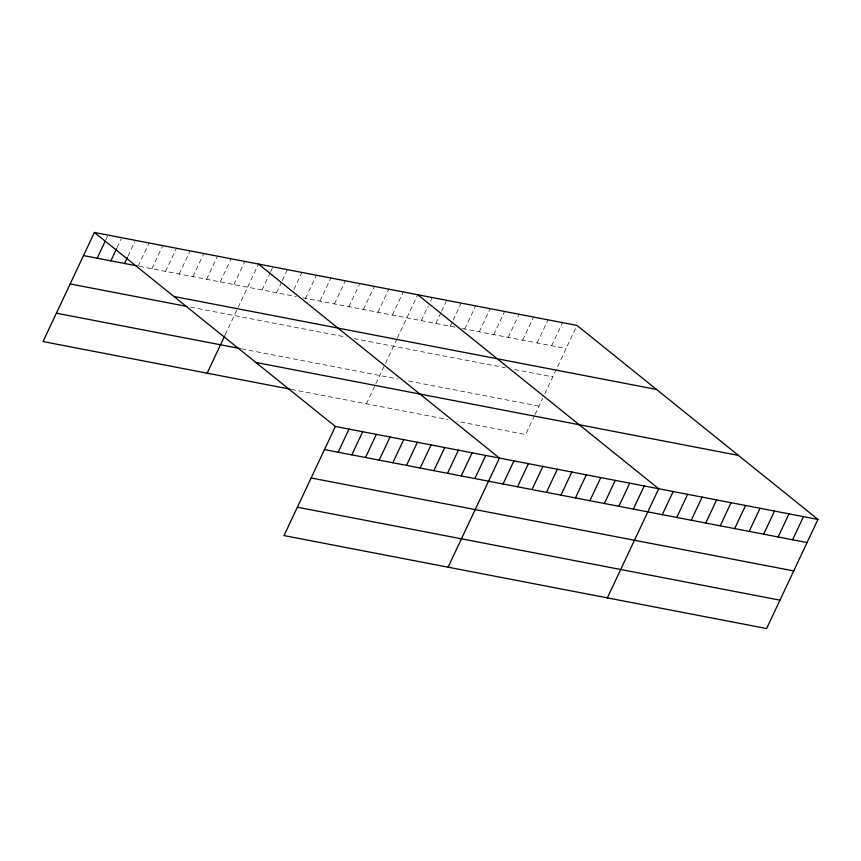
<?xml version="1.0" encoding="UTF-8"?>
<svg xmlns="http://www.w3.org/2000/svg" width="861" height="861" viewBox="0 0 861 861"><rect width="100%" height="100%" fill="white"/><g stroke="black" fill="none" stroke-linecap="round" stroke-linejoin="round"><path stroke-width="0.65" stroke-dasharray="4.3 3.23" d="M105.785 239.95L107.496 236.301M117.161 247.451L121.175 238.938M127.977 256.169L134.843 241.564M138.212 266.103L149.093 242.985M151.891 268.74L162.761 245.622M165.56 271.376L176.44 248.259M179.239 274.002L190.109 250.885M192.907 276.639L203.788 253.521M206.575 279.276L217.456 256.158M220.255 281.902L231.135 258.784M233.923 284.539L244.804 261.421M225.248 334.671L258.483 264.058M262.078 289.963L270.096 272.926M270.666 271.71L272.959 266.845M276.553 292.751L281.708 281.805M282.279 280.589L287.434 269.633M293.902 289.457L301.91 272.42M305.515 298.326L316.385 275.208M319.991 301.113L330.872 278.006M334.466 303.911L345.347 280.794M348.942 306.699L359.823 283.581M363.428 309.486L374.298 286.369M377.904 312.274L388.785 289.156M392.379 315.061L403.26 291.944M366.388 403.852L375.288 384.932M375.848 383.748L396.846 339.137M397.395 337.953L417.736 294.731M421.33 320.636L428.208 306.042M430.5 301.178L432.211 297.519M435.817 323.424L440.961 312.478M441.542 311.262L446.687 300.306M450.292 326.222L452.585 321.347M453.155 320.131L461.173 303.104M464.768 329.01L475.649 305.892M479.243 331.797L490.124 308.679M493.719 334.585L504.6 311.467M508.205 337.372L519.075 314.254M522.681 340.16L533.562 317.042M537.156 342.947L548.037 319.829M551.632 345.735L562.513 322.617M534.552 415.605L525.64 434.525L457.202 421.341M535.101 414.421L542.699 398.277M544.819 393.778L576.988 325.415M139.46 266.34L296.302 296.55M302.878 297.82L456.868 327.481M462.131 328.504L566.118 348.522M190.744 307.173L346.122 337.103M354.022 338.621L505.375 367.776M514.587 369.552L552.762 376.903M241.543 348.856L398.169 379.023M408.695 381.046L538.997 406.144M291.362 389.398L447.989 419.565"/><path stroke-width="1.29" d="M817.95 519.431L335.36 426.475L284.012 535.585L766.602 628.552L817.95 519.431L576.988 325.415L94.398 232.448L43.05 341.569L290.049 389.15M97.196 258.203L105.203 241.166M110.865 260.84L116.59 248.668M124.544 263.466L127.406 257.385M207.135 373.179L224.721 335.801M338.147 452.219L349.028 429.101M351.826 454.856L362.707 431.738M365.495 457.492L376.375 434.375M379.174 460.129L390.055 437.011M392.842 462.755L403.723 439.637M406.521 465.392L417.391 442.274M420.19 468.029L431.07 444.911M433.869 470.655L444.739 447.548M447.537 473.292L458.418 450.174M461.216 475.929L472.086 452.811M474.885 478.565L485.765 455.447M448.086 567.195L499.434 458.074L258.483 264.058M503.039 483.99L513.92 460.872M517.515 486.777L528.396 463.659M531.99 489.565L542.871 466.447M546.466 492.352L557.347 469.234M560.952 495.14L571.822 472.022M575.428 497.927L586.309 474.809M589.903 500.715L600.784 477.597M604.379 503.502L615.26 480.384M618.865 506.29L629.735 483.172M633.341 509.088L644.211 485.97M607.349 597.868L658.697 488.757L417.736 294.731M662.292 514.663L673.173 491.545M676.768 517.45L687.648 494.332M691.254 520.238L702.124 497.12M705.729 523.025L716.61 499.907M720.205 525.813L731.086 502.695M734.681 528.6L745.561 505.482M749.156 531.398L760.037 508.281M763.642 534.186L774.513 511.068M778.118 536.973L788.999 513.856M792.594 539.761L803.474 516.643M83.517 255.566L136.974 265.866M173.911 296.475L656.512 389.441M70.161 283.947L187.009 306.451M56.406 313.189L240.23 348.597M255.835 362.449L738.437 455.404M324.479 449.593L807.069 542.548M311.122 477.973L793.713 570.929M297.368 507.215L779.958 600.171M94.398 232.448L335.36 426.475"/></g></svg>
